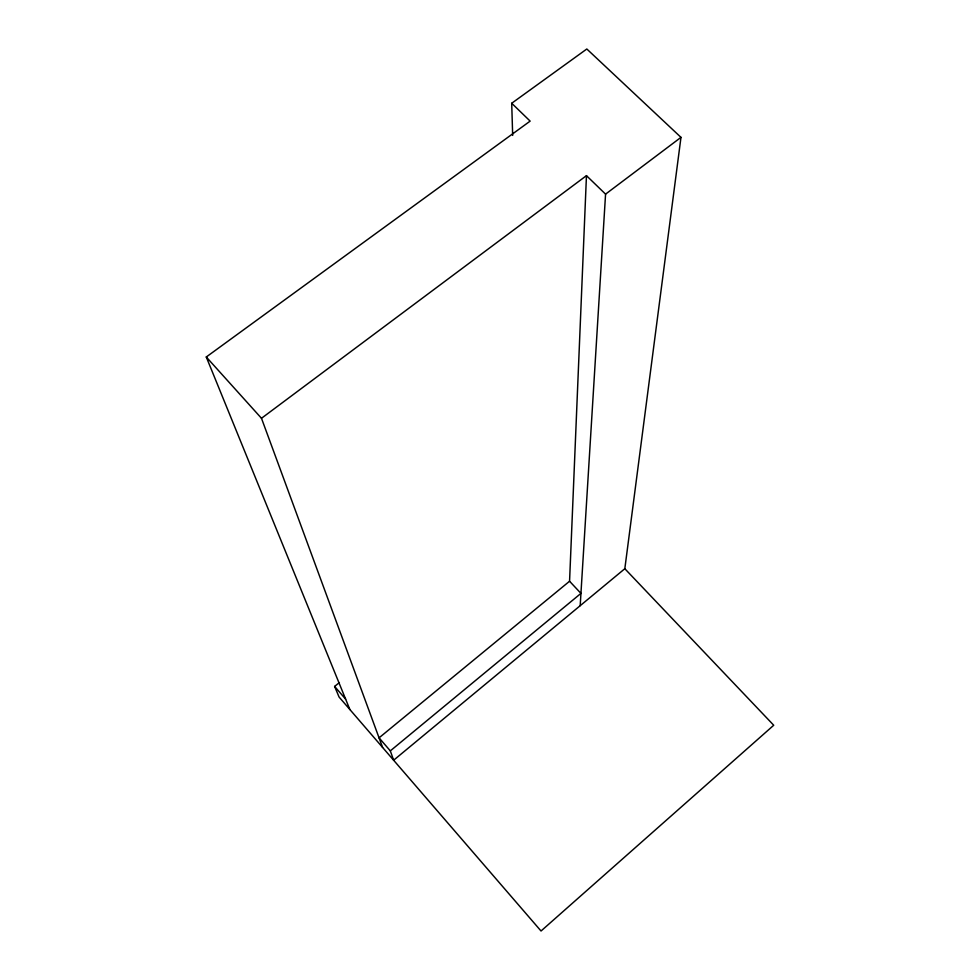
<?xml version="1.0" encoding="UTF-8"?>
<svg xmlns="http://www.w3.org/2000/svg" width="980" height="980" viewBox="0 0 980 980"><rect width="100%" height="100%" fill="white"/><g stroke="black" fill="none" stroke-linecap="round" stroke-linejoin="round"><path stroke-width="1.47" d="M512.675 135.399L511.707 103.255L586.824 49L680.978 137.359L624.824 568.719L393.629 760.235L390.322 750.876L580.944 593.39L569.564 581.238L586.457 175.641L261.489 418.288L382.592 747.458M580.185 605.689L605.567 194.138L586.457 175.641M569.564 581.238L379.064 737.842L390.322 750.876M624.824 568.719L773.722 725.249L541.034 931L339.068 697.013L334.621 686.417L339.374 682.582M605.567 194.138L680.978 137.359M349.86 709.52L206.278 356.99L530.143 121.116L511.707 103.255M206.278 356.99L261.489 418.288M334.621 686.417L345.634 699.169"/></g></svg>
